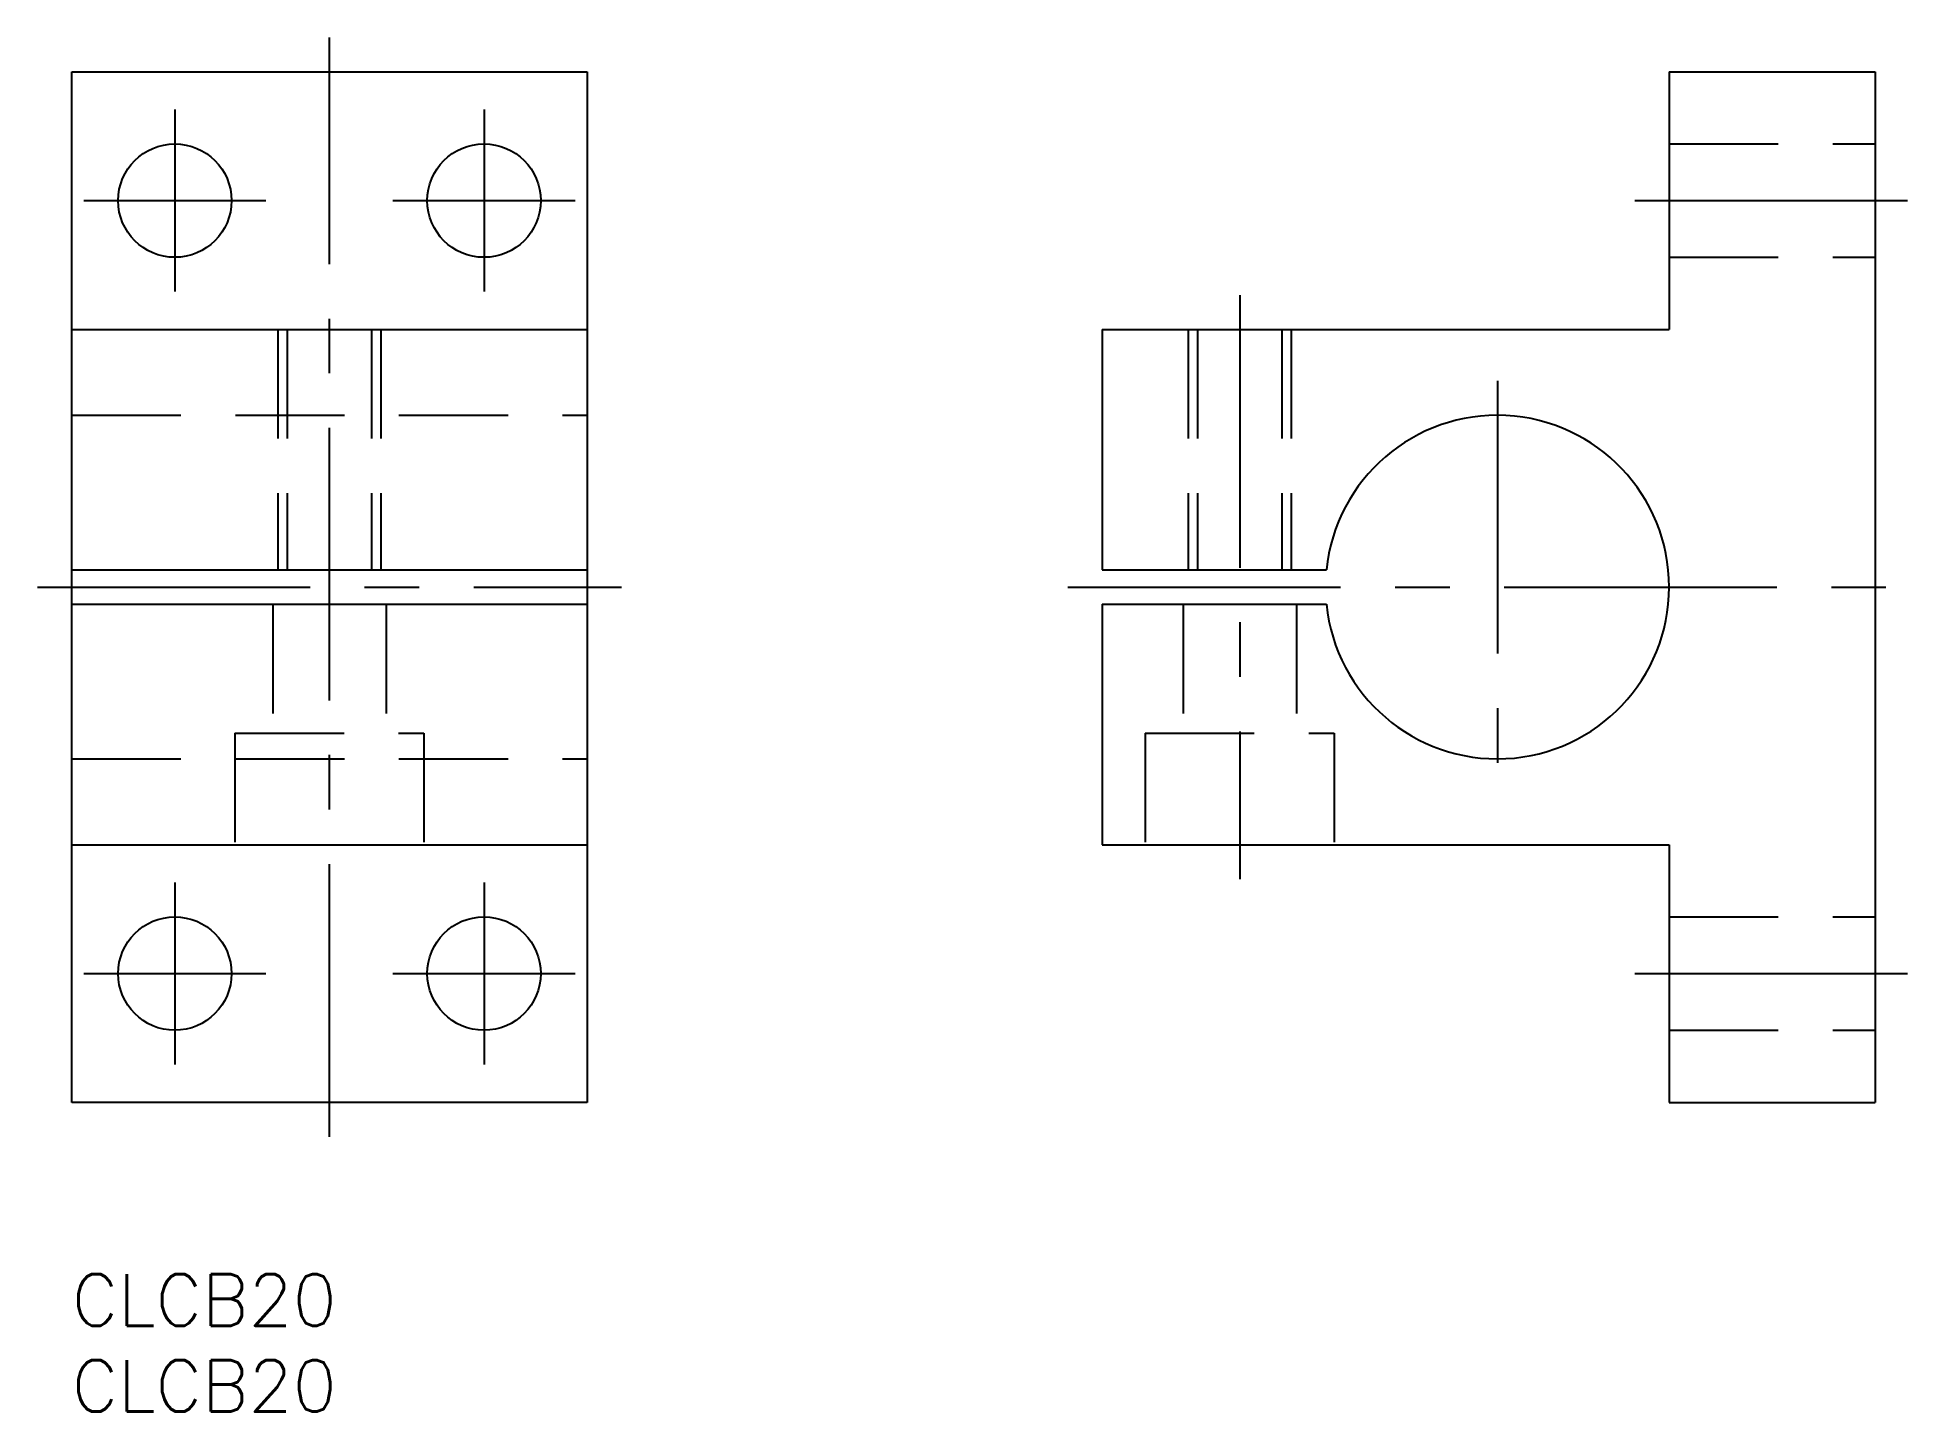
# Model space of a CAD drawing. Extents: x -2 to 107, y -8 to 72.
import ezdxf

# ---------------------------------------------------------------- set-up
doc = ezdxf.new("R2010")
doc.units = 0
doc.header["$LTSCALE"] = 0.5
doc.linetypes.add('CENTER', pattern=[50.8, 31.75, -6.35, 6.35, -6.35])
doc.linetypes.add('DASHED', pattern=[19.05, 12.7, -6.35])
for name, color, linetype in [('MSM_CENTER', 1, 'CENTER'), ('MSM_CONTINUOUS', 7, 'CONTINUOUS'), ('MSM_DASHED', 4, 'DASHED'), ('MSM_PART_NUMBER', 7, 'CONTINUOUS')]:
    doc.layers.add(name, color=color, linetype=linetype)
doc.styles.get("Standard").update_dxf_attribs({"font": 'txt.shx', "height": 3, "bigfont": 'bigfont.shx'})

# ---------------------------------------------------------------- blocks, each defined once
blk = doc.blocks.new('*U2')
at = {"layer": 'MSM_PART_NUMBER'}
blk.add_text('CLCB20', height=3, dxfattribs=at).set_placement((0, -3))
blk = doc.blocks.new('*U3')
at = {"layer": 'MSM_PART_NUMBER'}
blk.add_text('CLCB20', height=3, dxfattribs=at).set_placement((0, -8))

msp = doc.modelspace()

# ---------------------------------------------------------------- linework, layer by layer
at = {"layer": 'MSM_CENTER'}
for p, q in [((15, 8), (15, 72)), ((6, 67.8), (6, 57.2)), ((24, 67.8), (24, 57.2)), ((0.7, 62.5), (11.3, 62.5)), ((18.7, 62.5), (29.3, 62.5)), ((91, 62.5), (107, 62.5)), ((68, 57), (68, 23)), ((83, 52), (83, 28)), ((-2, 40), (32, 40)), ((58, 40), (107, 40)), ((6, 22.8), (6, 12.2)), ((24, 22.8), (24, 12.2)), ((0.7, 17.5), (11.3, 17.5)), ((18.7, 17.5), (29.3, 17.5)), ((91, 17.5), (107, 17.5))]:
    msp.add_line(p, q, dxfattribs=at)
at = {"layer": 'MSM_CONTINUOUS'}
for p, q in [((0, 10), (0, 70)), ((0, 70), (30, 70)), ((30, 70), (30, 10)), ((93, 70), (93, 55)), ((93, 70), (105, 70)), ((105, 70), (105, 10)), ((0, 55), (30, 55)), ((60, 55), (93, 55)), ((60, 55), (60, 41)), ((0, 41), (30, 41)), ((60, 41), (73.0501, 41)), ((0, 39), (30, 39)), ((60, 39), (60, 25)), ((60, 39), (73.0501, 39)), ((0, 25), (30, 25)), ((60, 25), (93, 25)), ((93, 25), (93, 10)), ((30, 10), (0, 10)), ((93, 10), (105, 10))]:
    msp.add_line(p, q, dxfattribs=at)
for centre in [(6, 62.5), (24, 62.5), (6, 17.5), (24, 17.5)]:
    msp.add_circle(centre, 3.3, dxfattribs=at)
msp.add_arc((83, 40), 10, 185.73917, 174.26083, dxfattribs=at)
at = {"layer": 'MSM_DASHED'}
for p, q in [((93, 65.8), (105, 65.8)), ((93, 59.2), (105, 59.2)), ((12, 55), (12, 41)), ((12.5415, 55), (12.5415, 41)), ((17.4585, 55), (17.4585, 41)), ((18, 55), (18, 41)), ((65, 55), (65, 41)), ((65.5415, 55), (65.5415, 41)), ((70.4585, 55), (70.4585, 41)), ((71, 55), (71, 41)), ((0, 50), (30, 50)), ((11.7, 39), (11.7, 31.5)), ((18.3, 39), (18.3, 31.5)), ((64.7, 39), (64.7, 31.5)), ((71.3, 39), (71.3, 31.5)), ((9.5, 31.5), (9.5, 25)), ((9.5, 31.5), (20.5, 31.5)), ((20.5, 31.5), (20.5, 25)), ((62.5, 31.5), (62.5, 25)), ((62.5, 31.5), (73.5, 31.5)), ((73.5, 31.5), (73.5, 25)), ((0, 30), (30, 30)), ((93, 20.8), (105, 20.8)), ((93, 14.2), (105, 14.2))]:
    msp.add_line(p, q, dxfattribs=at)

# ---------------------------------------------------------------- block references
at = {"layer": 'MSM_CONTINUOUS'}
for name in ['*U2', '*U3']:
    msp.add_blockref(name, (0, 0), dxfattribs=at)

doc.saveas('drawing.dxf')
